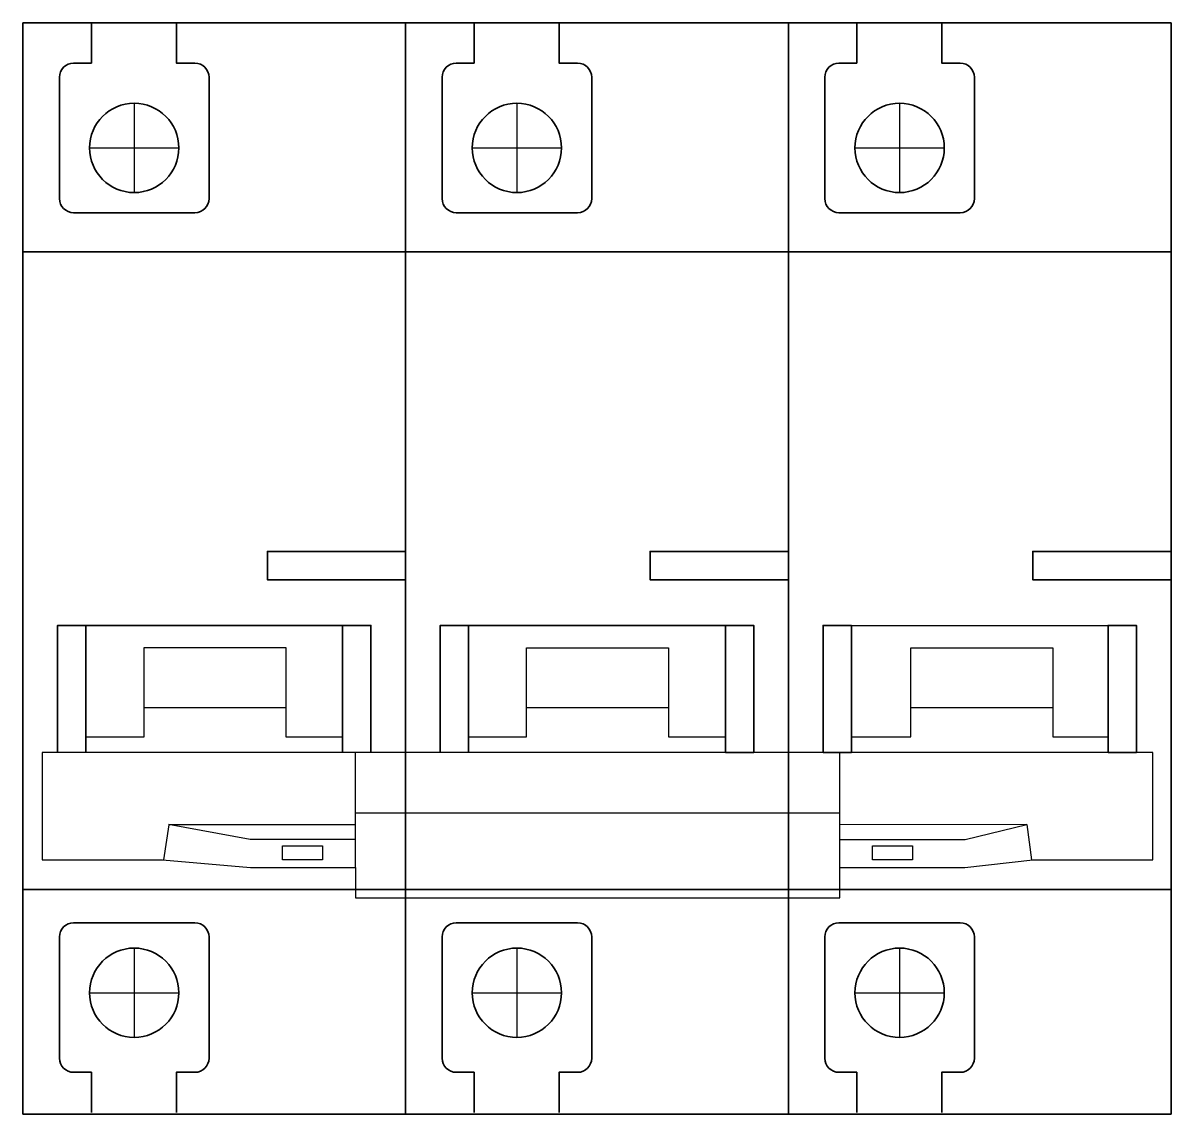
# Model space of a CAD drawing. Header units: inches. Extents: x -0.2 to 80.8, y 0.2 to 77.2.
import ezdxf

# ---------------------------------------------------------------- set-up
doc = ezdxf.new("R2010")
doc.units = ezdxf.units.IN
doc.header["$MEASUREMENT"] = 0
doc.layers.add('Layer 1', color=7, linetype='Continuous')

# ---------------------------------------------------------------- blocks, each defined once
blk = doc.blocks.new('block 9')
at = {"layer": 'Layer 1', "lineweight": 0}
blk.add_lwpolyline([(45.383, 61.192), (45.383, -15.808), (72.383, -15.808), (72.383, 61.192), (45.383, 61.192)], dxfattribs=at)
blk = doc.blocks.new('block 10')
at = {"layer": 'Layer 1', "color": 7, "lineweight": 35}
blk.add_lwpolyline([(45.383, 61.192), (45.383, -15.808), (72.383, -15.808), (72.383, 61.192), (45.383, 61.192)], dxfattribs=at)
blk = doc.blocks.new('block 8')
at = {"layer": 'Layer 1'}
for name in ['block 9', 'block 10']:
    blk.add_blockref(name, (0, 0), dxfattribs=at)
blk = doc.blocks.new('block 12')
at = {"layer": 'Layer 1', "color": 7, "lineweight": 30}
for points in [[(53.232, 55.522), (53.232, 49.222)], [(50.082, 52.372), (56.382, 52.372)]]:
    blk.add_lwpolyline(points, dxfattribs=at)
blk = doc.blocks.new('block 11')
at = {"layer": 'Layer 1', "color": 7, "lineweight": 35}
blk.add_open_spline([(50.082, 52.372), (50.082, 50.632), (51.492, 49.222), (53.232, 49.222), (54.972, 49.222), (56.382, 50.632), (56.382, 52.372), (56.382, 54.112), (54.972, 55.522), (53.232, 55.522), (51.492, 55.522), (50.082, 54.112), (50.082, 52.372)], degree=3, knots=[0, 0, 0, 0, 1, 1, 1, 2, 2, 2, 3, 3, 3, 4, 4, 4, 4], dxfattribs=at)
at = {"layer": 'Layer 1'}
blk.add_blockref('block 12', (0, 0), dxfattribs=at)
blk = doc.blocks.new('block 14')
at = {"layer": 'Layer 1', "color": 7, "lineweight": 30}
for points in [[(53.232, -4.097), (53.232, -10.397)], [(50.082, -7.247), (56.382, -7.247)]]:
    blk.add_lwpolyline(points, dxfattribs=at)
blk = doc.blocks.new('block 13')
at = {"layer": 'Layer 1', "color": 7, "lineweight": 35}
blk.add_open_spline([(50.082, -7.247), (50.082, -8.987), (51.492, -10.397), (53.232, -10.397), (54.972, -10.397), (56.382, -8.987), (56.382, -7.247), (56.382, -5.508), (54.972, -4.097), (53.232, -4.097), (51.492, -4.097), (50.082, -5.508), (50.082, -7.247)], degree=3, knots=[0, 0, 0, 0, 1, 1, 1, 2, 2, 2, 3, 3, 3, 4, 4, 4, 4], dxfattribs=at)
at = {"layer": 'Layer 1'}
blk.add_blockref('block 14', (0, 0), dxfattribs=at)
blk = doc.blocks.new('block 7')
at = {"layer": 'Layer 1', "color": 7, "lineweight": 35}
blk.add_lwpolyline([(72.383, 0.033), (45.383, 0.033), (45.383, 45.033), (72.383, 45.033), (72.383, 0.033)], dxfattribs=at)
at = {"layer": 'Layer 1'}
for name in ['block 8', 'block 11', 'block 13']:
    blk.add_blockref(name, (0, 0), dxfattribs=at)
blk = doc.blocks.new('block 6')
at = {"layer": 'Layer 1', "color": 7, "lineweight": 35}
for points in [[(50.211, 61.192), (50.211, 61.192), (50.211, 58.356), (50.211, 58.356), (50.211, 58.356), (48.954, 58.356), (48.954, 58.356), (48.404, 58.356), (47.954, 57.906), (47.954, 57.356), (47.954, 57.356), (47.954, 48.8), (47.954, 48.8), (47.954, 48.25), (48.404, 47.8), (48.954, 47.8), (48.954, 47.8), (57.51, 47.8), (57.51, 47.8), (58.06, 47.8), (58.509, 48.25), (58.509, 48.8), (58.509, 48.8), (58.509, 57.356), (58.509, 57.356), (58.509, 57.906), (58.06, 58.356), (57.51, 58.356), (57.51, 58.356), (56.211, 58.356), (56.211, 58.356), (56.211, 58.356), (56.211, 61.192), (56.211, 61.192)], [(50.211, -15.7), (50.211, -15.7), (50.211, -12.864), (50.211, -12.864), (50.211, -12.864), (48.954, -12.864), (48.954, -12.864), (48.404, -12.864), (47.954, -12.414), (47.954, -11.864), (47.954, -11.864), (47.954, -3.308), (47.954, -3.308), (47.954, -2.758), (48.404, -2.308), (48.954, -2.308), (48.954, -2.308), (57.51, -2.308), (57.51, -2.308), (58.06, -2.308), (58.509, -2.758), (58.509, -3.308), (58.509, -3.308), (58.509, -11.864), (58.509, -11.864), (58.509, -12.414), (58.06, -12.864), (57.51, -12.864), (57.51, -12.864), (56.211, -12.864), (56.211, -12.864), (56.211, -12.864), (56.211, -15.7), (56.211, -15.7)]]:
    blk.add_open_spline(points, degree=3, knots=[0, 0, 0, 0, 1, 1, 1, 2, 2, 2, 3, 3, 3, 4, 4, 4, 5, 5, 5, 6, 6, 6, 7, 7, 7, 8, 8, 8, 9, 9, 9, 10, 10, 10, 11, 11, 11, 11], dxfattribs=at)
at = {"layer": 'Layer 1'}
blk.add_blockref('block 7', (0, 0), dxfattribs=at)
blk = doc.blocks.new('block 5')
at = {"layer": 'Layer 1', "color": 7, "lineweight": 35}
blk.add_lwpolyline([(72.383, 23.893), (72.383, 21.893), (62.625, 21.893), (62.625, 23.893), (72.383, 23.893)], dxfattribs=at)
at = {"layer": 'Layer 1'}
blk.add_blockref('block 6', (0, 0), dxfattribs=at)
blk = doc.blocks.new('block 15')
at = {"layer": 'Layer 1', "color": 7, "lineweight": 35}
for points in [[(47.828, 9.719), (47.828, 18.67), (49.828, 18.67), (49.828, 9.719)], [(67.937, 9.73), (67.937, 18.67), (69.937, 18.67), (69.937, 9.73)]]:
    blk.add_lwpolyline(points, dxfattribs=at)
blk = doc.blocks.new('block 20')
at = {"layer": 'Layer 1', "lineweight": 0}
blk.add_lwpolyline([(72.383, 61.192), (72.383, -15.808), (99.382, -15.808), (99.382, 61.192), (72.383, 61.192)], dxfattribs=at)
blk = doc.blocks.new('block 21')
at = {"layer": 'Layer 1', "color": 7, "lineweight": 35}
blk.add_lwpolyline([(72.383, 61.192), (72.383, -15.808), (99.382, -15.808), (99.382, 61.192), (72.383, 61.192)], dxfattribs=at)
blk = doc.blocks.new('block 19')
at = {"layer": 'Layer 1'}
for name in ['block 20', 'block 21']:
    blk.add_blockref(name, (0, 0), dxfattribs=at)
blk = doc.blocks.new('block 23')
at = {"layer": 'Layer 1', "color": 7, "lineweight": 30}
for points in [[(80.232, 55.522), (80.232, 49.222)], [(77.082, 52.372), (83.382, 52.372)]]:
    blk.add_lwpolyline(points, dxfattribs=at)
blk = doc.blocks.new('block 22')
at = {"layer": 'Layer 1', "color": 7, "lineweight": 35}
blk.add_open_spline([(77.082, 52.372), (77.082, 50.632), (78.492, 49.222), (80.232, 49.222), (81.972, 49.222), (83.382, 50.632), (83.382, 52.372), (83.382, 54.112), (81.972, 55.522), (80.232, 55.522), (78.492, 55.522), (77.082, 54.112), (77.082, 52.372)], degree=3, knots=[0, 0, 0, 0, 1, 1, 1, 2, 2, 2, 3, 3, 3, 4, 4, 4, 4], dxfattribs=at)
at = {"layer": 'Layer 1'}
blk.add_blockref('block 23', (0, 0), dxfattribs=at)
blk = doc.blocks.new('block 25')
at = {"layer": 'Layer 1', "color": 7, "lineweight": 30}
for points in [[(80.232, -4.097), (80.232, -10.397)], [(77.082, -7.247), (83.382, -7.247)]]:
    blk.add_lwpolyline(points, dxfattribs=at)
blk = doc.blocks.new('block 24')
at = {"layer": 'Layer 1', "color": 7, "lineweight": 35}
blk.add_open_spline([(77.082, -7.247), (77.082, -8.987), (78.492, -10.397), (80.232, -10.397), (81.972, -10.397), (83.382, -8.987), (83.382, -7.247), (83.382, -5.508), (81.972, -4.097), (80.232, -4.097), (78.492, -4.097), (77.082, -5.508), (77.082, -7.247)], degree=3, knots=[0, 0, 0, 0, 1, 1, 1, 2, 2, 2, 3, 3, 3, 4, 4, 4, 4], dxfattribs=at)
at = {"layer": 'Layer 1'}
blk.add_blockref('block 25', (0, 0), dxfattribs=at)
blk = doc.blocks.new('block 18')
at = {"layer": 'Layer 1', "color": 7, "lineweight": 35}
blk.add_lwpolyline([(99.382, 0.033), (72.383, 0.033), (72.383, 45.033), (99.382, 45.033), (99.382, 0.033)], dxfattribs=at)
at = {"layer": 'Layer 1'}
for name in ['block 19', 'block 22', 'block 24']:
    blk.add_blockref(name, (0, 0), dxfattribs=at)
blk = doc.blocks.new('block 17')
at = {"layer": 'Layer 1', "color": 7, "lineweight": 35}
for points in [[(77.21, 61.192), (77.21, 61.192), (77.21, 58.356), (77.21, 58.356), (77.21, 58.356), (75.954, 58.356), (75.954, 58.356), (75.404, 58.356), (74.954, 57.906), (74.954, 57.356), (74.954, 57.356), (74.954, 48.8), (74.954, 48.8), (74.954, 48.25), (75.404, 47.8), (75.954, 47.8), (75.954, 47.8), (84.51, 47.8), (84.51, 47.8), (85.059, 47.8), (85.509, 48.25), (85.509, 48.8), (85.509, 48.8), (85.509, 57.356), (85.509, 57.356), (85.509, 57.906), (85.059, 58.356), (84.51, 58.356), (84.51, 58.356), (83.21, 58.356), (83.21, 58.356), (83.21, 58.356), (83.21, 61.192), (83.21, 61.192)], [(77.21, -15.7), (77.21, -15.7), (77.21, -12.864), (77.21, -12.864), (77.21, -12.864), (75.954, -12.864), (75.954, -12.864), (75.404, -12.864), (74.954, -12.414), (74.954, -11.864), (74.954, -11.864), (74.954, -3.308), (74.954, -3.308), (74.954, -2.758), (75.404, -2.308), (75.954, -2.308), (75.954, -2.308), (84.51, -2.308), (84.51, -2.308), (85.059, -2.308), (85.509, -2.758), (85.509, -3.308), (85.509, -3.308), (85.509, -11.864), (85.509, -11.864), (85.509, -12.414), (85.059, -12.864), (84.51, -12.864), (84.51, -12.864), (83.21, -12.864), (83.21, -12.864), (83.21, -12.864), (83.21, -15.7), (83.21, -15.7)]]:
    blk.add_open_spline(points, degree=3, knots=[0, 0, 0, 0, 1, 1, 1, 2, 2, 2, 3, 3, 3, 4, 4, 4, 5, 5, 5, 6, 6, 6, 7, 7, 7, 8, 8, 8, 9, 9, 9, 10, 10, 10, 11, 11, 11, 11], dxfattribs=at)
at = {"layer": 'Layer 1'}
blk.add_blockref('block 18', (0, 0), dxfattribs=at)
blk = doc.blocks.new('block 16')
at = {"layer": 'Layer 1', "color": 7, "lineweight": 35}
blk.add_lwpolyline([(99.382, 23.893), (99.382, 21.893), (89.625, 21.893), (89.625, 23.893), (99.382, 23.893)], dxfattribs=at)
at = {"layer": 'Layer 1'}
blk.add_blockref('block 17', (0, 0), dxfattribs=at)
blk = doc.blocks.new('block 26')
at = {"layer": 'Layer 1', "color": 7, "lineweight": 35}
for points in [[(74.828, 9.728), (74.828, 18.67), (76.828, 18.67), (76.828, 9.728)], [(96.937, 9.716), (94.937, 9.716), (94.937, 18.67), (96.937, 18.67), (96.937, 9.716)]]:
    blk.add_lwpolyline(points, dxfattribs=at)
blk = doc.blocks.new('block 31')
at = {"layer": 'Layer 1', "lineweight": 0}
blk.add_lwpolyline([(99.382, 61.192), (99.382, -15.808), (126.382, -15.808), (126.382, 61.192), (99.382, 61.192)], dxfattribs=at)
blk = doc.blocks.new('block 32')
at = {"layer": 'Layer 1', "color": 7, "lineweight": 35}
blk.add_lwpolyline([(99.382, 61.192), (99.382, -15.808), (126.382, -15.808), (126.382, 61.192), (99.382, 61.192)], dxfattribs=at)
blk = doc.blocks.new('block 30')
at = {"layer": 'Layer 1'}
for name in ['block 31', 'block 32']:
    blk.add_blockref(name, (0, 0), dxfattribs=at)
blk = doc.blocks.new('block 34')
at = {"layer": 'Layer 1', "color": 7, "lineweight": 30}
for points in [[(107.232, 55.522), (107.232, 49.222)], [(104.082, 52.372), (110.382, 52.372)]]:
    blk.add_lwpolyline(points, dxfattribs=at)
blk = doc.blocks.new('block 33')
at = {"layer": 'Layer 1', "color": 7, "lineweight": 35}
blk.add_open_spline([(104.082, 52.372), (104.082, 50.632), (105.492, 49.222), (107.232, 49.222), (108.972, 49.222), (110.382, 50.632), (110.382, 52.372), (110.382, 54.112), (108.972, 55.522), (107.232, 55.522), (105.492, 55.522), (104.082, 54.112), (104.082, 52.372)], degree=3, knots=[0, 0, 0, 0, 1, 1, 1, 2, 2, 2, 3, 3, 3, 4, 4, 4, 4], dxfattribs=at)
at = {"layer": 'Layer 1'}
blk.add_blockref('block 34', (0, 0), dxfattribs=at)
blk = doc.blocks.new('block 36')
at = {"layer": 'Layer 1', "color": 7, "lineweight": 30}
for points in [[(107.232, -4.097), (107.232, -10.397)], [(104.082, -7.247), (110.382, -7.247)]]:
    blk.add_lwpolyline(points, dxfattribs=at)
blk = doc.blocks.new('block 35')
at = {"layer": 'Layer 1', "color": 7, "lineweight": 35}
blk.add_open_spline([(104.082, -7.247), (104.082, -8.987), (105.492, -10.397), (107.232, -10.397), (108.972, -10.397), (110.382, -8.987), (110.382, -7.247), (110.382, -5.508), (108.972, -4.097), (107.232, -4.097), (105.492, -4.097), (104.082, -5.508), (104.082, -7.247)], degree=3, knots=[0, 0, 0, 0, 1, 1, 1, 2, 2, 2, 3, 3, 3, 4, 4, 4, 4], dxfattribs=at)
at = {"layer": 'Layer 1'}
blk.add_blockref('block 36', (0, 0), dxfattribs=at)
blk = doc.blocks.new('block 29')
at = {"layer": 'Layer 1', "color": 7, "lineweight": 35}
blk.add_lwpolyline([(126.382, 0.033), (99.382, 0.033), (99.382, 45.033), (126.382, 45.033), (126.382, 0.033)], dxfattribs=at)
at = {"layer": 'Layer 1'}
for name in ['block 30', 'block 33', 'block 35']:
    blk.add_blockref(name, (0, 0), dxfattribs=at)
blk = doc.blocks.new('block 28')
at = {"layer": 'Layer 1', "color": 7, "lineweight": 35}
for points in [[(104.21, 61.192), (104.21, 61.192), (104.21, 58.356), (104.21, 58.356), (104.21, 58.356), (102.954, 58.356), (102.954, 58.356), (102.404, 58.356), (101.954, 57.906), (101.954, 57.356), (101.954, 57.356), (101.954, 48.8), (101.954, 48.8), (101.954, 48.25), (102.404, 47.8), (102.954, 47.8), (102.954, 47.8), (111.51, 47.8), (111.51, 47.8), (112.059, 47.8), (112.509, 48.25), (112.509, 48.8), (112.509, 48.8), (112.509, 57.356), (112.509, 57.356), (112.509, 57.906), (112.059, 58.356), (111.51, 58.356), (111.51, 58.356), (110.21, 58.356), (110.21, 58.356), (110.21, 58.356), (110.21, 61.192), (110.21, 61.192)], [(104.21, -15.7), (104.21, -15.7), (104.21, -12.864), (104.21, -12.864), (104.21, -12.864), (102.954, -12.864), (102.954, -12.864), (102.404, -12.864), (101.954, -12.414), (101.954, -11.864), (101.954, -11.864), (101.954, -3.308), (101.954, -3.308), (101.954, -2.758), (102.404, -2.308), (102.954, -2.308), (102.954, -2.308), (111.51, -2.308), (111.51, -2.308), (112.059, -2.308), (112.509, -2.758), (112.509, -3.308), (112.509, -3.308), (112.509, -11.864), (112.509, -11.864), (112.509, -12.414), (112.059, -12.864), (111.51, -12.864), (111.51, -12.864), (110.21, -12.864), (110.21, -12.864), (110.21, -12.864), (110.21, -15.7), (110.21, -15.7)]]:
    blk.add_open_spline(points, degree=3, knots=[0, 0, 0, 0, 1, 1, 1, 2, 2, 2, 3, 3, 3, 4, 4, 4, 5, 5, 5, 6, 6, 6, 7, 7, 7, 8, 8, 8, 9, 9, 9, 10, 10, 10, 11, 11, 11, 11], dxfattribs=at)
at = {"layer": 'Layer 1'}
blk.add_blockref('block 29', (0, 0), dxfattribs=at)
blk = doc.blocks.new('block 27')
at = {"layer": 'Layer 1', "color": 7, "lineweight": 35}
blk.add_lwpolyline([(126.382, 23.893), (126.382, 21.893), (116.624, 21.893), (116.624, 23.893), (126.382, 23.893)], dxfattribs=at)
at = {"layer": 'Layer 1'}
blk.add_blockref('block 28', (0, 0), dxfattribs=at)
blk = doc.blocks.new('block 37')
at = {"layer": 'Layer 1', "color": 7, "lineweight": 35}
for points in [[(103.828, 9.716), (101.828, 9.716), (101.828, 18.67), (103.828, 18.67), (103.828, 9.716)], [(123.937, 9.716), (121.936, 9.716), (121.936, 18.67), (123.937, 18.67), (123.937, 9.716)]]:
    blk.add_lwpolyline(points, dxfattribs=at)
blk = doc.blocks.new('block 4')
at = {"layer": 'Layer 1', "color": 7, "lineweight": 35}
for points in [[(49.828, 18.669), (67.937, 18.669)], [(76.828, 18.67), (94.934, 18.67)]]:
    blk.add_lwpolyline(points, dxfattribs=at)
at = {"layer": 'Layer 1', "color": 7, "lineweight": 30}
for points in [[(103.84, 18.663), (121.948, 18.663)], [(49.843, 10.817), (53.934, 10.817), (53.936, 17.11), (58.648, 17.11), (63.937, 17.11), (63.937, 10.817), (67.945, 10.817)], [(76.827, 10.805), (80.918, 10.805), (80.92, 17.099), (90.92, 17.099), (90.92, 10.805), (94.929, 10.805)], [(103.84, 10.805), (108.034, 10.805), (108.036, 17.099), (118.036, 17.099), (118.036, 10.805), (121.937, 10.805)], [(53.936, 12.877), (58.648, 12.877), (63.937, 12.877)], [(80.917, 12.877), (90.917, 12.877)], [(108.033, 12.877), (118.033, 12.877)], [(103.009, -0.556), (103.009, 1.584), (111.826, 1.584), (116.63, 2.13), (125.107, 2.13), (125.107, 9.715), (46.745, 9.715), (46.745, 2.13), (55.222, 2.13), (61.438, 1.584), (68.843, 1.584), (68.843, -0.556), (103.009, -0.556)], [(68.843, 1.56), (68.843, 9.699)], [(103.009, 1.56), (103.009, 9.699)], [(68.879, 5.453), (103.009, 5.453)], [(55.683, 4.613), (55.3, 2.133)], [(68.841, 3.571), (61.412, 3.571), (55.642, 4.637), (68.839, 4.637)], [(103.009, 3.571), (111.851, 3.571), (116.202, 4.63), (103.009, 4.605)], [(116.217, 4.632), (116.542, 2.142)], [(66.507, 2.13), (63.692, 2.13), (63.692, 3.13), (66.507, 3.13), (66.507, 2.13)], [(108.135, 2.13), (105.32, 2.13), (105.32, 3.13), (108.135, 3.13), (108.135, 2.13)]]:
    blk.add_lwpolyline(points, dxfattribs=at)
at = {"layer": 'Layer 1'}
for name in ['block 5', 'block 16', 'block 27', 'block 15', 'block 26', 'block 37']:
    blk.add_blockref(name, (0, 0), dxfattribs=at)

msp = doc.modelspace()

# ---------------------------------------------------------------- block references
at = {"layer": 'Layer 1'}
msp.add_blockref('block 4', (-45.574, 16.038), dxfattribs=at)

doc.saveas('drawing.dxf')
